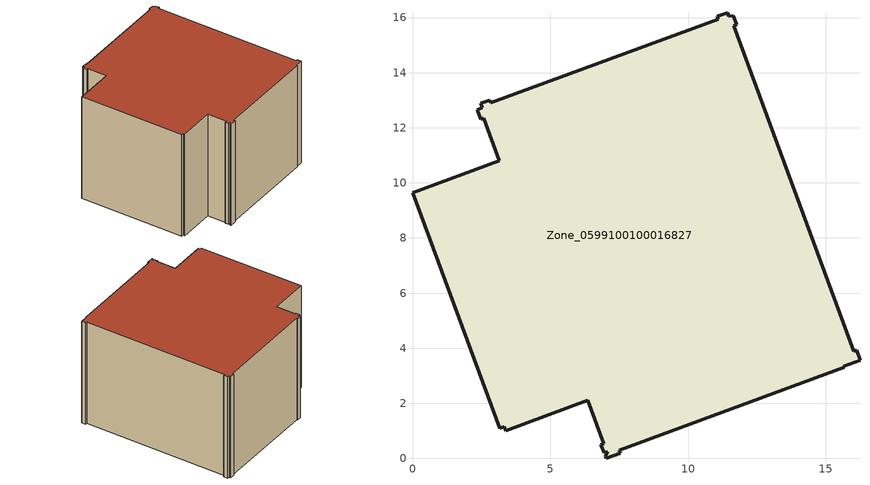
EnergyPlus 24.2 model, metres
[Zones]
Zone_0599100100016827
 floor ground (C_G): 11.64,16.06 11.77,15.74 11.67,15.7 16.01,3.89 16.12,3.92 16.24,3.56 15.65,3.35 15.67,3.3 7.5,0.29 7.54,0.2 7.04,0 7,0.09 7.08,0.25 6.96,0.2 6.84,0.5 6.94,0.54 6.36,2.11 3.38,1.01 3.33,1.15 3.16,1.1 0,9.63 3.15,10.8 2.58,12.35 2.47,12.31 2.35,12.66 2.54,12.72 2.48,12.89 2.81,13 2.85,12.91 11.1,15.94 11.06,16.04 11.43,16.18 11.48,16.04 z0
 wall outside (C_F): 2.85,12.91 2.81,13 2.48,12.89 2.54,12.72 2.35,12.66 2.47,12.31 2.58,12.35 3.15,10.8 0,9.63 3.16,1.1 3.33,1.15 3.38,1.01 6.36,2.11 6.94,0.54 6.84,0.5 6.96,0.2 7.08,0.25 7,0.09 7.04,0 7.54,0.2 7.5,0.29 15.67,3.3 15.65,3.35 16.24,3.56 16.12,3.92 16.01,3.89 11.67,15.7 11.77,15.74 11.64,16.06 11.48,16.04 11.43,16.18 11.06,16.04 11.1,15.94 2.85,12.91 z0:9.39
 roof outside (C_R): 15.67,3.3 15.65,3.35 16.24,3.56 16.12,3.92 16.01,3.89 11.67,15.7 11.77,15.74 11.64,16.06 11.48,16.04 11.43,16.18 11.06,16.04 11.1,15.94 2.85,12.91 2.81,13 2.48,12.89 2.54,12.72 2.35,12.66 2.47,12.31 2.58,12.35 3.15,10.8 0,9.63 3.16,1.1 3.33,1.15 3.38,1.01 6.36,2.11 6.94,0.54 6.84,0.5 6.96,0.2 7.08,0.25 7,0.09 7.04,0 7.54,0.2 7.5,0.29 z9.39
[BUILDING]
Pand.0599100100016827: North Axis=0; Terrain=City; Loads Convergence Tolerance Value=0.04; Temperature Convergence Tolerance Value=0.4; Solar Distribution=FullExterior; Maximum Number of Warmup Days=25; Minimum Number of Warmup Days=1
[Site:Location]
Rotterdam.The.Hague.AP_ZH_NLD Design_Conditions: Latitude=51.96; Longitude=4.45; Time Zone=1; Elevation=-4.5
[SITE:GROUNDTEMPERATURE:BUILDINGSURFACE]
18, 18, 18, 18, 18, 18, 18, 18, 18, 18, 18, 18
[MATERIAL] Thermal Absorptance=0.9; Solar Absorptance=0.7; Visible Absorptance=0.7
Name | Roughness | Thickness | Conductivity | Density | Specific Heat
G.D.2015-2018 | MediumSmooth | 0.15 | 0.0428571 | 540 | 1210
F.D.2015-2018 | Rough | 0.3 | 0.0666667 | 1920 | 840
R.D.2015-2018 | MediumRough | 0.2 | 0.0333333 | 1500 | 1000
[CONSTRUCTION]
C_G: G.D.2015-2018
C_F: F.D.2015-2018
C_R: R.D.2015-2018
[ZONE]
Zone_0599100100016827: Type=1; Multiplier=1; Ceiling Height=Autocalculate; Volume=Autocalculate; Floor Area=autocalculate; Part of Total Floor Area=Yes
[ZONEINFILTRATION:DESIGNFLOWRATE]
Infil_Zone_0599100100016827: Zone or ZoneList or Space or SpaceList=Zone_0599100100016827; Schedule=AlwaysOn; Design Flow Rate Calculation Method=Flow/Area; Flow Rate per Floor Area=0.0021; Constant Term Coefficient=1; Temperature Term Coefficient=0; Velocity Term Coefficient=0; Velocity Squared Term Coefficient=0
[HVACTEMPLATE:ZONE:IDEALLOADSAIRSYSTEM]
Zone_0599100100016827: Maximum Heating Supply Air Temperature=50; Minimum Cooling Supply Air Temperature=13; Maximum Heating Supply Air Humidity Ratio=0.0156; Minimum Cooling Supply Air Humidity Ratio=0.0077; Heating Limit=NoLimit; Cooling Limit=NoLimit; Dehumidification Control Type=ConstantSensibleHeatRatio; Cooling Sensible Heat Ratio=0.7; Dehumidification Setpoint=60; Humidification Control Type=None; Humidification Setpoint=30; Outdoor Air Method=None; Outdoor Air Flow Rate per Person=0.00944; Outdoor Air Flow Rate per Zone Floor Area=0; Outdoor Air Flow Rate per Zone=0; Demand Controlled Ventilation Type=None; Outdoor Air Economizer Type=NoEconomizer; Heat Recovery Type=None; Sensible Heat Recovery Effectiveness=0.7; Latent Heat Recovery Effectiveness=0.65
[ZONECONTROL:THERMOSTAT]
ThermostatControl_Zone_0599100100016827: Zone or ZoneList=Zone_0599100100016827; Control Type Schedule=DualSetpointControlType; Control 1=Thermostat_Zone_0599100100016827; Temperature Difference Between Cutout And Setpoint=0
[THERMOSTATSETPOINT:DUALSETPOINT]
Thermostat_Zone_0599100100016827: Heating Setpoint Temperature Schedule=HeatingSetpoint_Zone_0599100100016827; Cooling Setpoint Temperature Schedule=CoolingSetpoint_Zone_0599100100016827
[SCHEDULE:COMPACT]
HeatingSetpoint_Zone_0599100100016827: Through: 12/31, For: AllDays, Until: 24:00, 21
CoolingSetpoint_Zone_0599100100016827: Through: 12/31, For: AllDays, Until: 24:00, 24
DualSetpointControlType: Through: 12/31, For: AllDays, Until: 24:00, 4
AlwaysOn: Through: 12/31, For: AllDays, Until: 24:00, 1
